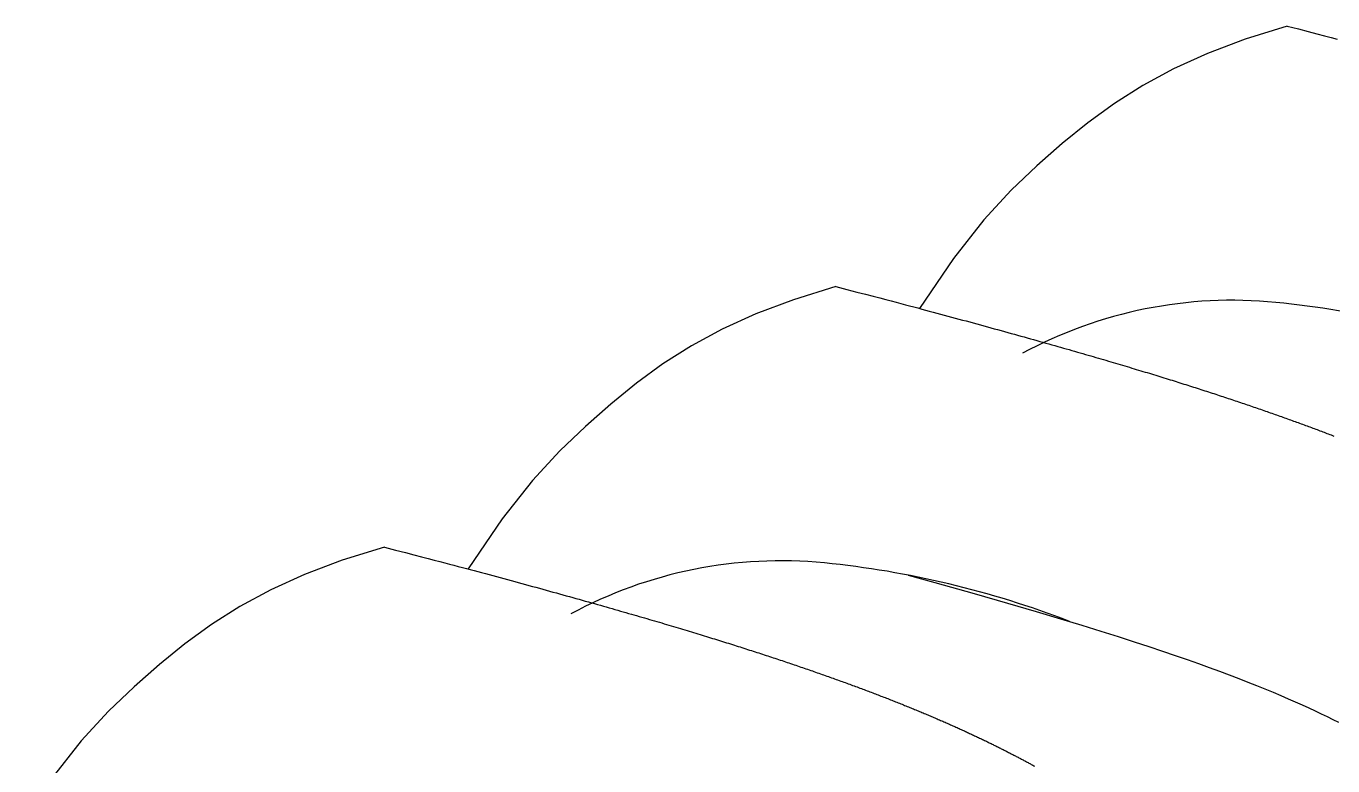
# Model space of a CAD drawing. Header units: inches. Extents: x 62745 to 64469, y 7520 to 8963.
# Drawn here: x 62831.3 to 62837.32, y 8078.42 to 8081.83 of the extents above; entities that cross this region are included whole.
import ezdxf

# ---------------------------------------------------------------- set-up
doc = ezdxf.new("R2010")
doc.units = ezdxf.units.IN
doc.header["$MEASUREMENT"] = 0
doc.layers.add('2', color=2, linetype='Continuous')

msp = doc.modelspace()

# ---------------------------------------------------------------- linework, layer by layer
at = {"layer": '2'}
for points in [[(62837.10833622, 8081.82937887), (62836.91429838, 8081.76920485), (62836.74088504, 8081.70378822), (62836.58493109, 8081.63285783), (62836.44327142, 8081.55614249), (62836.31274091, 8081.47337105), (62836.19017446, 8081.38427233), (62836.07240695, 8081.28857517), (62835.95627328, 8081.1860084), (62835.83810441, 8081.07354072), (62835.71221565, 8080.93710032), (62835.57241839, 8080.75985526), (62835.41527119, 8080.52900914)], [(62837.10833622, 8081.82937887), (62837.15981274, 8081.81616191), (62837.20505704, 8081.80451579), (62837.24479143, 8081.79425865), (62837.27973823, 8081.78520861), (62837.31061975, 8081.7771838), (62837.33815832, 8081.77000234)], [(62835.02987525, 8080.62937887), (62834.83583741, 8080.56920485), (62834.66242407, 8080.50378822), (62834.50647012, 8080.43285783), (62834.36481045, 8080.35614249), (62834.23427994, 8080.27337105), (62834.11171349, 8080.18427233), (62833.99394598, 8080.08857517), (62833.87781231, 8079.9860084), (62833.75964344, 8079.87354072), (62833.63375468, 8079.73710032), (62833.49395742, 8079.55985526), (62833.33681023, 8079.32900914)], [(62835.02987525, 8080.62937887), (62835.08135177, 8080.61616191), (62835.12659607, 8080.60451579), (62835.16633046, 8080.59425865), (62835.20127726, 8080.58520861), (62835.23215878, 8080.5771838), (62835.25969735, 8080.57000234), (62835.28461529, 8080.56348236), (62835.30763491, 8080.55744199), (62835.32938124, 8080.55172367), (62835.35009016, 8080.54626705), (62835.36990027, 8080.54103611), (62835.38895015, 8080.53599482), (62835.40737839, 8080.53110715), (62835.42532359, 8080.52633708), (62835.44292434, 8080.52164858), (62835.46031922, 8080.51700561), (62835.47762338, 8080.51237828), (62835.49485816, 8080.50776116), (62835.51202143, 8080.50315496), (62835.5291111, 8080.49856037), (62835.54612504, 8080.4939781), (62835.56306114, 8080.48940886), (62835.57991728, 8080.48485333), (62835.59669136, 8080.48031223), (62835.61338126, 8080.47578626), (62835.62998487, 8080.47127611), (62835.64650007, 8080.4667825), (62835.66292475, 8080.46230612), (62835.6792568, 8080.45784767), (62835.6954941, 8080.45340785), (62835.71163454, 8080.44898738), (62835.72767601, 8080.44458694), (62835.74361639, 8080.44020725), (62835.75945356, 8080.43584899), (62835.77518543, 8080.43151289), (62835.79080986, 8080.42719963), (62835.80632476, 8080.42290992), (62835.821728, 8080.41864446), (62835.83701747, 8080.41440395), (62835.85219106, 8080.4101891), (62835.86724676, 8080.40600057), (62835.88218297, 8080.40183891), (62835.89699819, 8080.39770464), (62835.91169093, 8080.39359827), (62835.9262597, 8080.38952031), (62835.94070299, 8080.38547128), (62835.95501932, 8080.3814517), (62835.96920719, 8080.37746208), (62835.98326551, 8080.3735028), (62835.99719485, 8080.36957377), (62836.01099619, 8080.36567473), (62836.02467051, 8080.36180547), (62836.03821878, 8080.35796574), (62836.05164198, 8080.35415532), (62836.06494108, 8080.35037396), (62836.07811708, 8080.34662143), (62836.09117104, 8080.34289747), (62836.10410446, 8080.33920168), (62836.11691894, 8080.33553365), (62836.12961606, 8080.33189296), (62836.14219744, 8080.32827917), (62836.15466465, 8080.32469187), (62836.16701931, 8080.32113064), (62836.179263, 8080.31759505), (62836.19139732, 8080.31408469), (62836.20342386, 8080.31059914), (62836.21534423, 8080.30713796), (62836.22716001, 8080.30370074), (62836.23887281, 8080.30028706), (62836.25048422, 8080.29689649), (62836.26199583, 8080.29352862), (62836.27340924, 8080.29018302), (62836.28472605, 8080.28685927), (62836.29594785, 8080.28355694), (62836.30707624, 8080.28027563), (62836.31811281, 8080.2770149), (62836.32905916, 8080.27377433), (62836.33991689, 8080.27055351), (62836.35068759, 8080.267352), (62836.36137285, 8080.2641694), (62836.37197428, 8080.26100527), (62836.38249347, 8080.25785919), (62836.39293201, 8080.25473075), (62836.4032915, 8080.25161952), (62836.41357354, 8080.24852508), (62836.42377972, 8080.24544701), (62836.43391163, 8080.24238488), (62836.44397088, 8080.23933828), (62836.45395906, 8080.23630678), (62836.46387777, 8080.23328997), (62836.47372859, 8080.23028741), (62836.48351313, 8080.22729869), (62836.49323299, 8080.22432339), (62836.50288975, 8080.22136108), (62836.51248502, 8080.21841134), (62836.52202038, 8080.21547375), (62836.53149745, 8080.2125479), (62836.5409178, 8080.20963335), (62836.55028304, 8080.20672969), (62836.55959476, 8080.20383649), (62836.56885456, 8080.20095333), (62836.57806404, 8080.19807979), (62836.58722479, 8080.19521546), (62836.5963384, 8080.1923599), (62836.60540643, 8080.1895127), (62836.61443027, 8080.18667351), (62836.62341127, 8080.18384197), (62836.63235076, 8080.18101772), (62836.6412501, 8080.17820041), (62836.65011063, 8080.17538969), (62836.65893369, 8080.17258519), (62836.66772064, 8080.16978658), (62836.67647264, 8080.16699354), (62836.68519022, 8080.16420593), (62836.69387371, 8080.16142369), (62836.70252347, 8080.15864672), (62836.71113984, 8080.15587495), (62836.71972315, 8080.15310829), (62836.72827377, 8080.15034665), (62836.73679203, 8080.14758996), (62836.74527823, 8080.14483815), (62836.75373252, 8080.14209118), (62836.76215498, 8080.13934904), (62836.77054572, 8080.13661173), (62836.77890482, 8080.13387921), (62836.78723238, 8080.13115149), (62836.79552851, 8080.12842854), (62836.80379328, 8080.12571035), (62836.8120268, 8080.1229969), (62836.82022917, 8080.12028818), (62836.82840047, 8080.11758417), (62836.8365408, 8080.11488486), (62836.84465026, 8080.11219024), (62836.85272894, 8080.10950028), (62836.86077694, 8080.10681498), (62836.86879435, 8080.10413432), (62836.87678127, 8080.10145829), (62836.88473778, 8080.09878686), (62836.892664, 8080.09612003), (62836.90056, 8080.09345778), (62836.90842589, 8080.09080009), (62836.91626176, 8080.08814695), (62836.92406771, 8080.08549835), (62836.93184383, 8080.08285427), (62836.93959021, 8080.08021469), (62836.94730696, 8080.07757961), (62836.95499416, 8080.074949), (62836.96265191, 8080.07232285), (62836.97028031, 8080.06970115), (62836.97787944, 8080.06708388), (62836.98544941, 8080.06447102), (62836.99299032, 8080.06186257), (62837.00050224, 8080.0592585), (62837.00798529, 8080.0566588), (62837.01543955, 8080.05406346), (62837.02286513, 8080.05147246), (62837.0302621, 8080.04888579), (62837.03763058, 8080.04630343), (62837.04497065, 8080.04372537), (62837.05228241, 8080.04115159), (62837.05956596, 8080.03858207), (62837.06682138, 8080.03601681), (62837.07404878, 8080.03345579), (62837.08124825, 8080.03089899), (62837.08841989, 8080.02834639), (62837.09556378, 8080.02579799), (62837.10268002, 8080.02325377), (62837.10976872, 8080.02071371), (62837.11682996, 8080.0181778), (62837.12386383, 8080.01564602), (62837.13087045, 8080.01311836), (62837.13784988, 8080.01059481), (62837.14480225, 8080.00807534), (62837.15172763, 8080.00555994), (62837.15862613, 8080.00304861), (62837.16549783, 8080.00054132), (62837.17234284, 8079.99803806), (62837.17916124, 8079.99553881), (62837.18595314, 8079.99304356), (62837.19271862, 8079.99055229), (62837.19945779, 8079.988065), (62837.20617074, 8079.98558166), (62837.21285756, 8079.98310226), (62837.21951834, 8079.98062678), (62837.22615319, 8079.97815522), (62837.2327622, 8079.97568755), (62837.23934546, 8079.97322376), (62837.24590307, 8079.97076383), (62837.25243512, 8079.96830775), (62837.2589417, 8079.96585552), (62837.26542292, 8079.9634071), (62837.27187887, 8079.96096248), (62837.27830963, 8079.95852166), (62837.28471532, 8079.95608461), (62837.29109601, 8079.95365133), (62837.29745182, 8079.95122179), (62837.30378282, 8079.94879598), (62837.31008912, 8079.94637389), (62837.31637081, 8079.9439555), (62837.32262799, 8079.9415408)], [(62832.95141428, 8079.42937887), (62832.75737644, 8079.36920485), (62832.5839631, 8079.30378822), (62832.42800915, 8079.23285783), (62832.28634948, 8079.15614249), (62832.15581897, 8079.07337105), (62832.03325252, 8078.98427233), (62831.91548501, 8078.88857517), (62831.79935134, 8078.7860084), (62831.68118247, 8078.67354072), (62831.55529371, 8078.53710032), (62831.41549645, 8078.35985526), (62831.30215897, 8078.19336474)], [(62832.95141428, 8079.42937887), (62833.0028908, 8079.41616191), (62833.0481351, 8079.40451579), (62833.08786949, 8079.39425865), (62833.12281629, 8079.38520861), (62833.15369781, 8079.3771838), (62833.18123638, 8079.37000234), (62833.20615432, 8079.36348236), (62833.22917394, 8079.35744199), (62833.25092027, 8079.35172367), (62833.27162919, 8079.34626705), (62833.2914393, 8079.34103611), (62833.31048918, 8079.33599482), (62833.32891742, 8079.33110715), (62833.34686262, 8079.32633708), (62833.36446337, 8079.32164858), (62833.38185825, 8079.31700561), (62833.39916241, 8079.31237828), (62833.41639719, 8079.30776116), (62833.43356047, 8079.30315496), (62833.45065013, 8079.29856037), (62833.46766407, 8079.2939781), (62833.48460017, 8079.28940886), (62833.50145631, 8079.28485333), (62833.51823039, 8079.28031223), (62833.5349203, 8079.27578626), (62833.5515239, 8079.27127611), (62833.5680391, 8079.2667825), (62833.58446378, 8079.26230612), (62833.60079583, 8079.25784767), (62833.61703313, 8079.25340785), (62833.63317357, 8079.24898738), (62833.64921504, 8079.24458694), (62833.66515542, 8079.24020725), (62833.6809926, 8079.23584899), (62833.69672446, 8079.23151289), (62833.7123489, 8079.22719963), (62833.72786379, 8079.22290992), (62833.74326703, 8079.21864446), (62833.7585565, 8079.21440395), (62833.77373009, 8079.2101891), (62833.78878579, 8079.20600057), (62833.803722, 8079.20183891), (62833.81853722, 8079.19770464), (62833.83322996, 8079.19359827), (62833.84779873, 8079.18952031), (62833.86224202, 8079.18547128), (62833.87655835, 8079.1814517), (62833.89074622, 8079.17746208), (62833.90480454, 8079.1735028), (62833.91873388, 8079.16957377), (62833.93253522, 8079.16567473), (62833.94620954, 8079.16180547), (62833.95975781, 8079.15796574), (62833.97318101, 8079.15415532), (62833.98648012, 8079.15037396), (62833.99965611, 8079.14662143), (62834.01271007, 8079.14289747), (62834.02564349, 8079.13920168), (62834.03845797, 8079.13553365), (62834.05115509, 8079.13189296), (62834.06373647, 8079.12827917), (62834.07620368, 8079.12469187), (62834.08855834, 8079.12113064), (62834.10080203, 8079.11759505), (62834.11293635, 8079.11408469), (62834.12496289, 8079.11059914), (62834.13688326, 8079.10713796), (62834.14869904, 8079.10370074), (62834.16041184, 8079.10028706), (62834.17202325, 8079.09689649), (62834.18353486, 8079.09352862), (62834.19494827, 8079.09018302), (62834.20626508, 8079.08685927), (62834.21748688, 8079.08355694), (62834.22861527, 8079.08027563), (62834.23965184, 8079.0770149), (62834.25059819, 8079.07377433), (62834.26145592, 8079.07055351), (62834.27222662, 8079.067352), (62834.28291188, 8079.0641694), (62834.29351331, 8079.06100527), (62834.3040325, 8079.05785919), (62834.31447104, 8079.05473075), (62834.32483053, 8079.05161952), (62834.33511257, 8079.04852508), (62834.34531875, 8079.04544701), (62834.35545066, 8079.04238488), (62834.36550991, 8079.03933828), (62834.37549809, 8079.03630678), (62834.3854168, 8079.03328997), (62834.39526762, 8079.03028741), (62834.40505217, 8079.02729869), (62834.41477202, 8079.02432339), (62834.42442878, 8079.02136108), (62834.43402405, 8079.01841134), (62834.44355941, 8079.01547375), (62834.45303648, 8079.0125479), (62834.46245683, 8079.00963335), (62834.47182207, 8079.00672969), (62834.48113379, 8079.00383649), (62834.49039359, 8079.00095333), (62834.49960307, 8078.99807979), (62834.50876382, 8078.99521546), (62834.51787743, 8078.9923599), (62834.52694546, 8078.9895127), (62834.5359693, 8078.98667351), (62834.5449503, 8078.98384197), (62834.55388979, 8078.98101772), (62834.56278913, 8078.97820041), (62834.57164966, 8078.97538969), (62834.58047272, 8078.97258519), (62834.58925967, 8078.96978658), (62834.59801167, 8078.96699354), (62834.60672925, 8078.96420593), (62834.61541274, 8078.96142369), (62834.6240625, 8078.95864672), (62834.63267887, 8078.95587495), (62834.64126218, 8078.95310829), (62834.6498128, 8078.95034665), (62834.65833106, 8078.94758996), (62834.66681726, 8078.94483815), (62834.67527155, 8078.94209118), (62834.68369401, 8078.93934904), (62834.69208475, 8078.93661173), (62834.70044385, 8078.93387921), (62834.70877142, 8078.93115149), (62834.71706754, 8078.92842854), (62834.72533231, 8078.92571035), (62834.73356584, 8078.9229969), (62834.7417682, 8078.92028818), (62834.7499395, 8078.91758417), (62834.75807983, 8078.91488486), (62834.76618929, 8078.91219024), (62834.77426797, 8078.90950028), (62834.78231597, 8078.90681498), (62834.79033338, 8078.90413432), (62834.7983203, 8078.90145829), (62834.80627681, 8078.89878686), (62834.81420303, 8078.89612003), (62834.82209903, 8078.89345778), (62834.82996492, 8078.89080009), (62834.83780079, 8078.88814695), (62834.84560674, 8078.88549835), (62834.85338286, 8078.88285427), (62834.86112924, 8078.88021469), (62834.86884599, 8078.87757961), (62834.87653319, 8078.874949), (62834.88419094, 8078.87232285), (62834.89181934, 8078.86970115), (62834.89941847, 8078.86708388), (62834.90698845, 8078.86447102), (62834.91452935, 8078.86186257), (62834.92204128, 8078.8592585), (62834.92952432, 8078.8566588), (62834.93697859, 8078.85406346), (62834.94440416, 8078.85147246), (62834.95180114, 8078.84888579), (62834.95916961, 8078.84630343), (62834.96650968, 8078.84372537), (62834.97382144, 8078.84115159), (62834.98110499, 8078.83858207), (62834.98836042, 8078.83601681), (62834.99558781, 8078.83345579), (62835.00278728, 8078.83089899), (62835.00995892, 8078.82834639), (62835.01710281, 8078.82579799), (62835.02421905, 8078.82325377), (62835.03130775, 8078.82071371), (62835.03836899, 8078.8181778), (62835.04540286, 8078.81564602), (62835.05240948, 8078.81311836), (62835.05938892, 8078.81059481), (62835.06634128, 8078.80807534), (62835.07326666, 8078.80555994), (62835.08016516, 8078.80304861), (62835.08703686, 8078.80054132), (62835.09388187, 8078.79803806), (62835.10070027, 8078.79553881), (62835.10749217, 8078.79304356), (62835.11425765, 8078.79055229), (62835.12099682, 8078.788065), (62835.12770977, 8078.78558166), (62835.13439659, 8078.78310226), (62835.14105738, 8078.78062678), (62835.14769223, 8078.77815522), (62835.15430123, 8078.77568755), (62835.16088449, 8078.77322376), (62835.1674421, 8078.77076383), (62835.17397415, 8078.76830775), (62835.18048073, 8078.76585552), (62835.18696195, 8078.7634071), (62835.1934179, 8078.76096248), (62835.19984866, 8078.75852166), (62835.20625435, 8078.75608461), (62835.21263504, 8078.75365133), (62835.21899085, 8078.75122179), (62835.22532185, 8078.74879598), (62835.23162815, 8078.74637389), (62835.23790984, 8078.7439555), (62835.24416702, 8078.7415408), (62835.25039978, 8078.73912977), (62835.25660822, 8078.73672239), (62835.26279242, 8078.73431866), (62835.2689525, 8078.73191855), (62835.27508853, 8078.72952206), (62835.28120062, 8078.72712916), (62835.28728886, 8078.72473985), (62835.29335335, 8078.7223541), (62835.29939418, 8078.71997191), (62835.30541144, 8078.71759325), (62835.31140523, 8078.71521812), (62835.31737565, 8078.71284649), (62835.32332279, 8078.71047836), (62835.32924675, 8078.70811371), (62835.33514761, 8078.70575252), (62835.34102548, 8078.70339477), (62835.34688045, 8078.70104047), (62835.35271261, 8078.69868958), (62835.35852207, 8078.69634209), (62835.36430891, 8078.69399799), (62835.37007323, 8078.69165727), (62835.37581512, 8078.6893199), (62835.38153468, 8078.68698588), (62835.38723201, 8078.68465519), (62835.3929072, 8078.68232782), (62835.39856034, 8078.68000374), (62835.40419153, 8078.67768295), (62835.40980086, 8078.67536543), (62835.41538844, 8078.67305116), (62835.42095434, 8078.67074013), (62835.42649868, 8078.66843233), (62835.43202154, 8078.66612774), (62835.43752302, 8078.66382634), (62835.44300321, 8078.66152812), (62835.44846221, 8078.65923307), (62835.45390012, 8078.65694117), (62835.45931702, 8078.65465241), (62835.46471302, 8078.65236676), (62835.4700882, 8078.65008423), (62835.47544267, 8078.64780478), (62835.48077652, 8078.64552841), (62835.48608983, 8078.6432551), (62835.49138272, 8078.64098484), (62835.49665527, 8078.63871761), (62835.50190758, 8078.63645339), (62835.50713974, 8078.63419218), (62835.51235185, 8078.63193396), (62835.517544, 8078.6296787), (62835.52271629, 8078.62742641), (62835.52786881, 8078.62517705), (62835.53300165, 8078.62293062), (62835.53811492, 8078.62068711), (62835.54320871, 8078.61844649), (62835.54828311, 8078.61620876), (62835.55333821, 8078.61397389), (62835.55837412, 8078.61174188), (62835.56339093, 8078.6095127), (62835.56838872, 8078.60728635), (62835.57336761, 8078.60506281), (62835.57832767, 8078.60284206), (62835.58326901, 8078.60062409), (62835.58819172, 8078.59840888), (62835.5930959, 8078.59619642), (62835.59798164, 8078.59398669), (62835.60284904, 8078.59177968), (62835.60769819, 8078.58957538), (62835.61252918, 8078.58737377), (62835.61734212, 8078.58517483), (62835.62213709, 8078.58297855), (62835.62691419, 8078.58078491), (62835.63167351, 8078.57859391), (62835.63641516, 8078.57640551), (62835.64113922, 8078.57421972), (62835.6458458, 8078.57203652), (62835.65053497, 8078.56985588), (62835.65520685, 8078.5676778), (62835.65986153, 8078.56550226), (62835.66449909, 8078.56332924), (62835.66911964, 8078.56115873), (62835.67372327, 8078.55899072), (62835.67831008, 8078.5568252), (62835.68288015, 8078.55466213), (62835.68743359, 8078.55250152), (62835.69197049, 8078.55034334), (62835.69649094, 8078.54818759), (62835.70099504, 8078.54603424), (62835.70548289, 8078.54388328), (62835.70995458, 8078.5417347), (62835.7144102, 8078.53958848), (62835.71884985, 8078.53744461), (62835.72327362, 8078.53530307), (62835.72768161, 8078.53316385), (62835.73207392, 8078.53102692), (62835.73645063, 8078.52889229), (62835.74081185, 8078.52675993), (62835.74515767, 8078.52462982), (62835.74948818, 8078.52250196), (62835.75380348, 8078.52037633), (62835.75810367, 8078.5182529), (62835.76238883, 8078.51613168), (62835.76665907, 8078.51401264), (62835.77091447, 8078.51189577), (62835.77515514, 8078.50978105), (62835.77938116, 8078.50766846), (62835.78359264, 8078.50555801), (62835.78778966, 8078.50344966), (62835.79197233, 8078.5013434), (62835.79614074, 8078.49923922), (62835.80029498, 8078.49713711), (62835.80443514, 8078.49503705), (62835.80856133, 8078.49293901), (62835.81267364, 8078.490843), (62835.81677216, 8078.488749), (62835.82085698, 8078.48665698), (62835.82492821, 8078.48456694), (62835.82898594, 8078.48247885), (62835.83303025, 8078.48039272), (62835.83706126, 8078.47830851), (62835.84107904, 8078.47622621), (62835.84508371, 8078.47414582), (62835.84907534, 8078.47206731), (62835.85305404, 8078.46999067), (62835.85701991, 8078.46791589), (62835.86097303, 8078.46584295), (62835.8649135, 8078.46377183), (62835.86884141, 8078.46170253), (62835.87275687, 8078.45963502), (62835.87665996, 8078.45756929), (62835.88055079, 8078.45550533), (62835.88442944, 8078.45344312), (62835.88829601, 8078.45138264), (62835.8921506, 8078.44932389), (62835.8959933, 8078.44726684), (62835.8998242, 8078.44521149), (62835.90364341, 8078.44315781), (62835.90745101, 8078.44110579), (62835.9112471, 8078.43905542), (62835.91503178, 8078.43700668), (62835.91880513, 8078.43495956), (62835.92256726, 8078.43291405), (62835.92631827, 8078.43087011), (62835.93005823, 8078.42882776), (62835.93378726, 8078.42678696), (62835.93750544, 8078.4247477), (62835.94121287, 8078.42270997), (62835.94490965, 8078.42067375)], [(62835.3627646, 8079.3008563), (62835.48581456, 8079.2668401), (62835.66627249, 8079.21614878), (62835.82027503, 8079.1720811), (62835.95173649, 8079.13367035), (62836.06457122, 8079.09994982), (62836.16269353, 8079.06995281), (62836.25001773, 8079.04271262), (62836.32990989, 8079.01739405), (62836.40354293, 8078.99368794), (62836.47154152, 8078.97141666), (62836.53453031, 8078.95040255), (62836.59313396, 8078.93046799), (62836.64797714, 8078.91143532), (62836.69968449, 8078.8931269), (62836.74888069, 8078.87536509), (62836.79609583, 8078.85800065), (62836.84148186, 8078.84099799), (62836.88509614, 8078.82434992), (62836.92699605, 8078.80804925), (62836.96723898, 8078.79208879), (62837.00588231, 8078.77646136), (62837.04298341, 8078.76115978), (62837.07859966, 8078.74617684), (62837.11279113, 8078.73150358), (62837.14562869, 8078.71712383), (62837.17718587, 8078.70301965), (62837.20753622, 8078.6891731), (62837.23675328, 8078.67556623), (62837.26491061, 8078.66218109), (62837.29208174, 8078.64899974), (62837.31834022, 8078.63600422), (62837.34376031, 8078.62317483)]]:
    msp.add_lwpolyline(points, dxfattribs=at)
for points in [[(62838.18461811, 8080.28723657, 0.0679462668), (62837.05593123, 8080.55677833, 0.1495806637), (62835.88885514, 8080.32235732, 0.1568512197)], [(62836.10615714, 8079.08723657, 0.0679462668), (62834.97747026, 8079.35677833, 0.1495806637), (62833.81039417, 8079.12235732, 0.1568512197)]]:
    msp.add_lwpolyline(points, format="xyb", dxfattribs=at)

doc.saveas('drawing.dxf')
